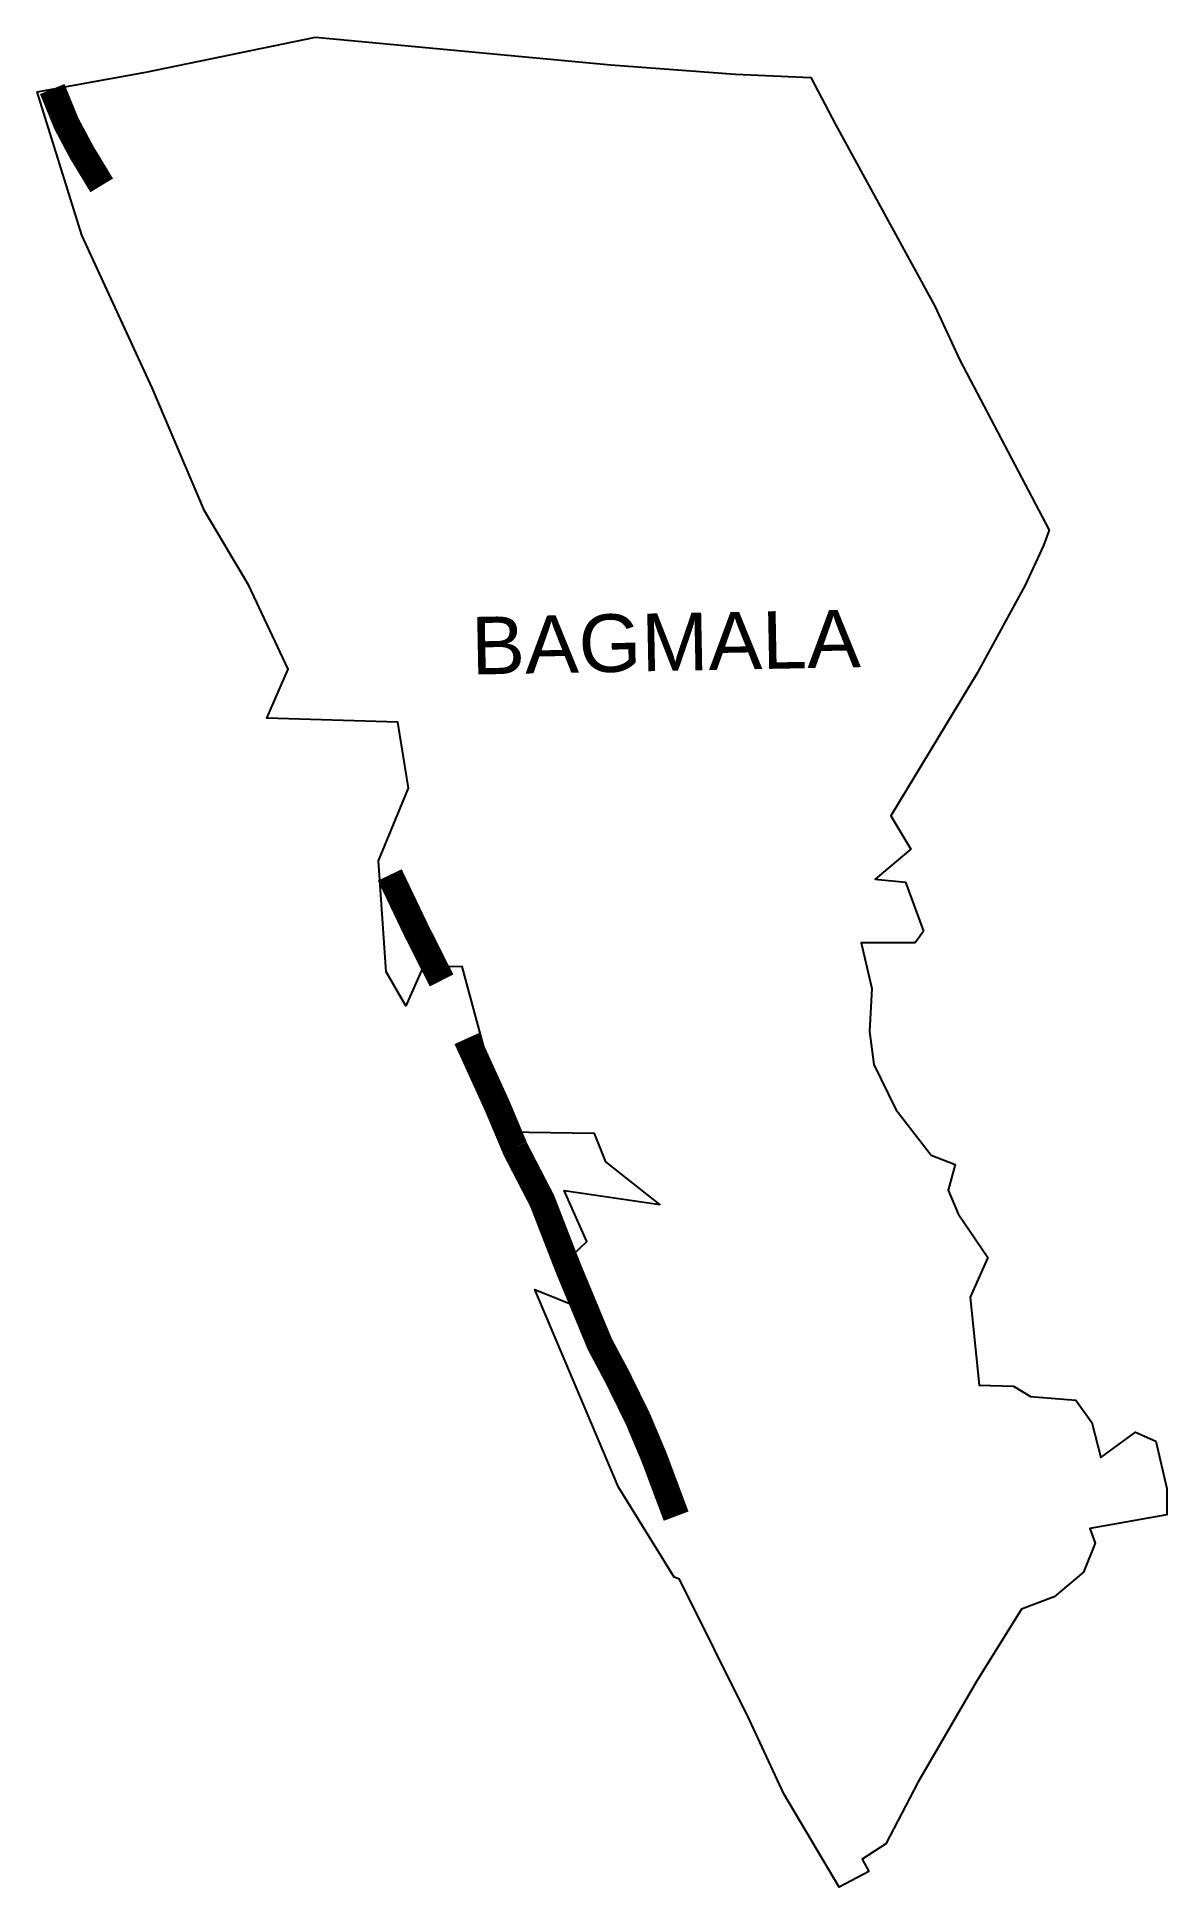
# Model space of a CAD drawing. Header units: metres. Extents: x 278692 to 280823, y 2053779 to 2057270.
import ezdxf

# ---------------------------------------------------------------- set-up
doc = ezdxf.new("R2010")
doc.units = ezdxf.units.M
for name, color, linetype in [('ARTIFICIALLY PROTECTED', 10, 'Continuous'), ('village', 3, 'Continuous'), ('VILLAGE NAME', 250, 'Continuous')]:
    doc.layers.add(name, color=color, linetype=linetype)

msp = doc.modelspace()

# ---------------------------------------------------------------- linework, layer by layer
at = {"color": 3}
for points in [[(280363.8, 2055583), (280347.6, 2055561)], [(280533.1, 2054724.1), (280565.2, 2054704.9)]]:
    msp.add_lwpolyline(points, dxfattribs=at)
at = {"layer": 'ARTIFICIALLY PROTECTED', "const_width": 50, "flags": 128}
for points in [[(278720.4, 2057171.6), (278728.4, 2057152.2)], [(278728.4, 2057152.2), (278747, 2057106.6), (278775.9, 2057052.4), (278813.7, 2056989.9)], [(279357, 2055688.8), (279406.9, 2055584.2), (279454.6, 2055489.7)], [(279501.8, 2055380), (279559.8, 2055252.6), (279592.4, 2055175.1)], [(279592.4, 2055175.1), (279594.1, 2055170.9), (279644.2, 2055074.1), (279693.7, 2054946.5), (279753.3, 2054803.1), (279764.6, 2054781.9)], [(279764.6, 2054781.9), (279786.2, 2054741.3), (279825.1, 2054662), (279855, 2054591.1), (279897, 2054479)]]:
    msp.add_lwpolyline(points, dxfattribs=at)
at = {"layer": 'village', "color": 3}
for points in [[(280565.2, 2054704.9), (280650.6, 2054697.6), (280681.2, 2054655.5), (280698.2, 2054589.7), (280763.3, 2054637.3), (280801.4, 2054620.4), (280822.6, 2054531.4), (280822.7, 2054481.8), (280677.1, 2054455.5), (280687, 2054428), (280665.3, 2054373.5), (280609.9, 2054327), (280548.3, 2054303.3), (280463.7, 2054166.9), (280352.7, 2053976.2), (280292.6, 2053860.8), (280247.7, 2053831.6), (280260.6, 2053808.4), (280204.3, 2053779.3), (280100.4, 2053955.1), (280034.5, 2054095.7), (279903.3, 2054360.1), (279893.1, 2054364.2), (279788.5, 2054534), (279630.8, 2054906.4), (279715, 2054872.6), (279702.1, 2054971.9), (279728.4, 2054997.3), (279685.7, 2055093.3), (279866.4, 2055066.8), (279764.5, 2055147.4), (279742.9, 2055200.7), (279577.9, 2055203.2), (279493.5, 2055515.8), (279419.5, 2055513.9), (279387.1, 2055441.7), (279350.3, 2055505.9), (279335.6, 2055715.4), (279392.6, 2055852.5), (279372.3, 2055977), (279124.9, 2055984.5), (279165.3, 2056076.8), (279091.3, 2056234.8), (279007.6, 2056375.6), (278909.1, 2056607.7), (278776.3, 2056896.2), (278691.7, 2057166.4), (278897.2, 2057203.7), (279216.8, 2057269.8), (279773.7, 2057217.6), (280009.2, 2057199.9), (280151, 2057193.5), (280197.6, 2057105), (280384.7, 2056762.1), (280431.9, 2056660.2), (280600.7, 2056339.5), (280589.6, 2056310.3), (280555, 2056235.8), (280464.8, 2056069.8), (280301.6, 2055800.1), (280339.6, 2055737.7), (280272.5, 2055680.9), (280329.5, 2055675), (280363.8, 2055583)], [(280347.6, 2055561), (280246.1, 2055560.7), (280266.2, 2055474.8), (280261.6, 2055393.7), (280269.9, 2055330.9), (280311.2, 2055246.3), (280378, 2055159.9), (280423.5, 2055142.6), (280410.1, 2055094.3), (280428.7, 2055049.2), (280484.7, 2054966.9), (280451.3, 2054892), (280468.4, 2054725.9), (280533.1, 2054724.1)]]:
    msp.add_lwpolyline(points, dxfattribs=at)

# ---------------------------------------------------------------- texts
at = {"layer": 'VILLAGE NAME', "insert": (279509.4, 2056175.5), "char_height": 108.748, "attachment_point": 1, "rotation": 1.1028}
msp.add_mtext_dynamic_manual_height_columns('{\\fArial|b0|i0|c0|p34;BAGMALA}', width=726.929, gutter_width=543.7, heights=[0], dxfattribs=at)

doc.saveas('drawing.dxf')
